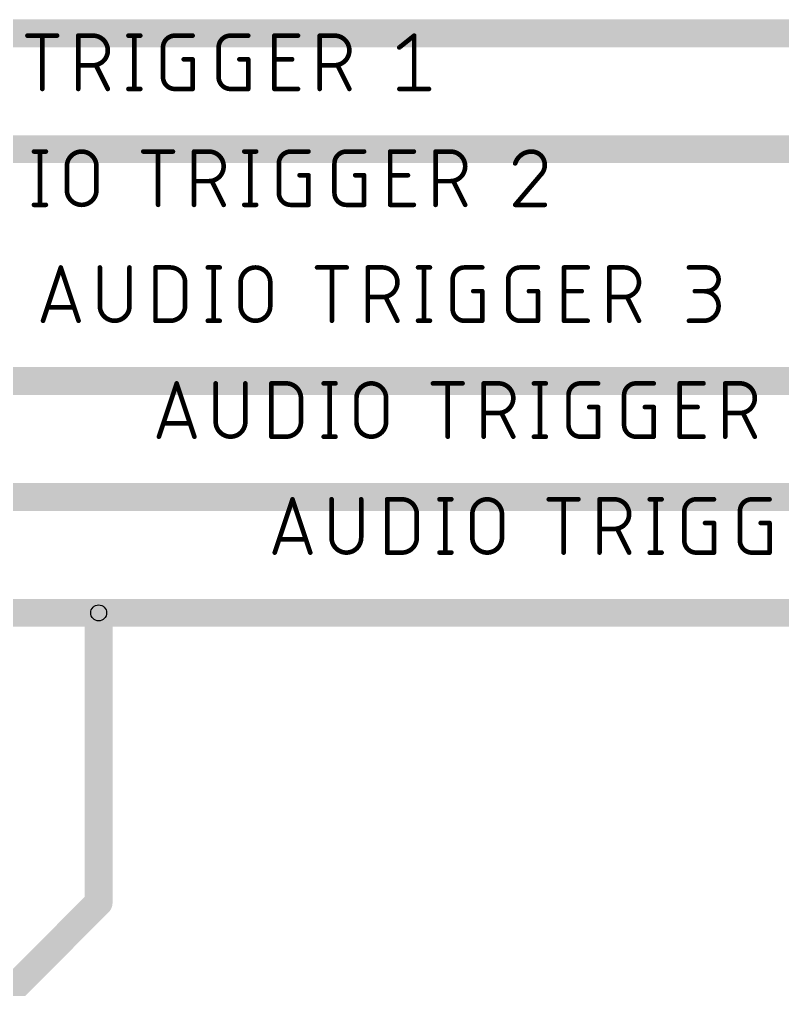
# Model space of a CAD drawing. Extents: x -9 to 239, y 2 to 147.
# Drawn here: x 188.76 to 205.5, y 51.43 to 72.69 of the extents above; entities that cross this region are included whole.
import ezdxf

# ---------------------------------------------------------------- set-up
doc = ezdxf.new("R2010")
doc.units = 0
for name, color, linetype in [('1', 12, 'CONTINUOUS'), ('16', 132, 'CONTINUOUS'), ('18', 110, 'CONTINUOUS'), ('25', 253, 'CONTINUOUS'), ('44', 253, 'CONTINUOUS')]:
    doc.layers.add(name, color=color, linetype=linetype)

# ---------------------------------------------------------------- blocks, each defined once
blk = doc.blocks.new('ROUNDV')
at = {"const_width": 0.5}
blk.add_lwpolyline([(0, -0.25, 1), (0, 0.25, 1), (0, -0.25)], format="xyb", dxfattribs=at)

msp = doc.modelspace()

# ---------------------------------------------------------------- linework, layer by layer
at = {"layer": '1', "const_width": 0.6096}
for points in [[(176.53, 72.39), (217.17, 72.39)], [(176.53, 69.85), (215.9, 69.85)], [(190.5, 53.34), (190.5, 59.69)], [(190.5, 59.69), (208.28, 59.69)], [(185.42, 48.26), (190.5, 53.34)]]:
    msp.add_lwpolyline(points, dxfattribs=at)
at = {"layer": '1', "const_width": 0.3048}
for points in [[(190.6524, 59.69, 1), (190.3476, 59.69)], [(190.5, 59.8424, 1), (190.5, 59.5376)], [(190.6078, 53.2322, 1), (190.3922, 53.4478)], [(190.3476, 53.34, 1), (190.6524, 53.34)]]:
    msp.add_lwpolyline(points, format="xyb", dxfattribs=at)
at = {"layer": '16', "const_width": 0.6096}
for points in [[(185.42, 64.77), (214.63, 64.77)], [(187.96, 62.23), (213.36, 62.23)], [(190.5, 59.69), (179.07, 59.69)]]:
    msp.add_lwpolyline(points, dxfattribs=at)
at = {"layer": '16', "const_width": 0.3048}
msp.add_lwpolyline([(190.5, 59.5376, 1), (190.5, 59.8424)], format="xyb", dxfattribs=at)
at = {"layer": '25', "const_width": 0.1016}
for points in [[(188.9393, 72.3392), (189.5884, 72.3392)], [(189.2639, 71.1708), (189.2639, 72.3392)], [(190.0516, 71.1708), (190.0516, 72.3392)], [(190.0516, 72.3392), (190.3761, 72.3392)], [(191.1533, 72.3392), (191.413, 72.3392)], [(191.2832, 72.3392), (191.2832, 71.1708)], [(192.1707, 72.3392), (192.5602, 72.3392)], [(193.3899, 72.3392), (193.7794, 72.3392)], [(194.3517, 71.1708), (194.3517, 72.3392)], [(194.3517, 72.3392), (194.871, 72.3392)], [(195.3475, 71.1708), (195.3475, 72.3392)], [(195.3475, 72.3392), (195.672, 72.3392)], [(197.0927, 72.0796), (197.4172, 72.3392)], [(197.4172, 72.3392), (197.4172, 71.1708)], [(191.9111, 71.4304), (191.9111, 72.0796)], [(193.1303, 71.4304), (193.1303, 72.0796)], [(192.3655, 71.8199), (192.5602, 71.8199)], [(192.5602, 71.8199), (192.5602, 71.1708)], [(193.5847, 71.8199), (193.7794, 71.8199)], [(193.7794, 71.8199), (193.7794, 71.1708)], [(194.3517, 71.8199), (194.7412, 71.8199)], [(190.3761, 71.6901), (190.0516, 71.6901)], [(190.7007, 71.1708), (190.441, 71.6901)], [(195.672, 71.6901), (195.3475, 71.6901)], [(195.9966, 71.1708), (195.7369, 71.6901)], [(191.1533, 71.1708), (191.413, 71.1708)], [(192.5602, 71.1708), (192.1707, 71.1708)], [(193.7794, 71.1708), (193.3899, 71.1708)], [(194.871, 71.1708), (194.3517, 71.1708)], [(197.0927, 71.1708), (197.7418, 71.1708)], [(189.0832, 69.7992), (189.3429, 69.7992)], [(189.2131, 69.7992), (189.2131, 68.6308)], [(191.4793, 69.7992), (192.1284, 69.7992)], [(191.8039, 68.6308), (191.8039, 69.7992)], [(192.5916, 68.6308), (192.5916, 69.7992)], [(192.5916, 69.7992), (192.9161, 69.7992)], [(193.6933, 69.7992), (193.953, 69.7992)], [(193.8231, 69.7992), (193.8231, 68.6308)], [(194.7107, 69.7992), (195.1002, 69.7992)], [(195.9299, 69.7992), (196.3194, 69.7992)], [(196.8917, 68.6308), (196.8917, 69.7992)], [(196.8917, 69.7992), (197.411, 69.7992)], [(197.8875, 68.6308), (197.8875, 69.7992)], [(197.8875, 69.7992), (198.212, 69.7992)], [(189.8029, 68.9554), (189.8029, 69.4746)], [(190.452, 69.4746), (190.452, 68.9554)], [(194.4511, 68.8904), (194.4511, 69.5396)], [(195.6703, 68.8904), (195.6703, 69.5396)], [(194.9055, 69.2799), (195.1002, 69.2799)], [(195.1002, 69.2799), (195.1002, 68.6308)], [(196.1247, 69.2799), (196.3194, 69.2799)], [(196.3194, 69.2799), (196.3194, 68.6308)], [(196.8917, 69.2799), (197.2812, 69.2799)], [(200.1844, 69.2799), (199.6327, 68.6308)], [(192.9161, 69.1501), (192.5916, 69.1501)], [(193.2407, 68.6308), (192.981, 69.1501)], [(198.212, 69.1501), (197.8875, 69.1501)], [(198.5366, 68.6308), (198.2769, 69.1501)], [(189.0832, 68.6308), (189.3429, 68.6308)], [(193.6933, 68.6308), (193.953, 68.6308)], [(195.1002, 68.6308), (194.7107, 68.6308)], [(196.3194, 68.6308), (195.9299, 68.6308)], [(197.411, 68.6308), (196.8917, 68.6308)], [(199.6327, 68.6308), (200.2818, 68.6308)], [(189.2808, 66.0908), (189.6703, 67.2592)], [(189.6703, 67.2592), (190.0597, 66.0908)], [(190.5268, 67.2592), (190.5268, 66.4154)], [(191.1759, 66.4154), (191.1759, 67.2592)], [(191.746, 66.0908), (191.746, 67.2592)], [(191.746, 67.2592), (192.0706, 67.2592)], [(192.8932, 67.2592), (193.1529, 67.2592)], [(193.0231, 67.2592), (193.0231, 66.0908)], [(195.2893, 67.2592), (195.9384, 67.2592)], [(195.6139, 66.0908), (195.6139, 67.2592)], [(196.4016, 66.0908), (196.4016, 67.2592)], [(196.4016, 67.2592), (196.7261, 67.2592)], [(197.5033, 67.2592), (197.763, 67.2592)], [(197.6332, 67.2592), (197.6332, 66.0908)], [(198.5207, 67.2592), (198.9102, 67.2592)], [(199.7399, 67.2592), (200.1294, 67.2592)], [(200.7017, 66.0908), (200.7017, 67.2592)], [(200.7017, 67.2592), (201.221, 67.2592)], [(201.6975, 66.0908), (201.6975, 67.2592)], [(201.6975, 67.2592), (202.022, 67.2592)], [(203.4427, 67.2592), (203.8322, 67.2592)], [(192.3951, 66.9346), (192.3951, 66.4154)], [(193.6129, 66.4154), (193.6129, 66.9346)], [(194.262, 66.9346), (194.262, 66.4154)], [(198.2611, 66.3504), (198.2611, 66.9996)], [(199.4803, 66.3504), (199.4803, 66.9996)], [(198.7155, 66.7399), (198.9102, 66.7399)], [(198.9102, 66.7399), (198.9102, 66.0908)], [(199.9347, 66.7399), (200.1294, 66.7399)], [(200.1294, 66.7399), (200.1294, 66.0908)], [(200.7017, 66.7399), (201.0912, 66.7399)], [(203.8322, 66.7399), (203.5725, 66.7399)], [(196.7261, 66.6101), (196.4016, 66.6101)], [(197.0507, 66.0908), (196.791, 66.6101)], [(202.022, 66.6101), (201.6975, 66.6101)], [(202.3466, 66.0908), (202.0869, 66.6101)], [(189.9624, 66.3829), (189.3782, 66.3829)], [(192.0706, 66.0908), (191.746, 66.0908)], [(192.8932, 66.0908), (193.1529, 66.0908)], [(197.5033, 66.0908), (197.763, 66.0908)], [(198.9102, 66.0908), (198.5207, 66.0908)], [(200.1294, 66.0908), (199.7399, 66.0908)], [(201.221, 66.0908), (200.7017, 66.0908)], [(203.4427, 66.0908), (203.7672, 66.0908)], [(191.8208, 63.5508), (192.2103, 64.7192)], [(192.2103, 64.7192), (192.5997, 63.5508)], [(193.0668, 64.7192), (193.0668, 63.8754)], [(193.7159, 63.8754), (193.7159, 64.7192)], [(194.286, 63.5508), (194.286, 64.7192)], [(194.286, 64.7192), (194.6106, 64.7192)], [(195.4332, 64.7192), (195.6929, 64.7192)], [(195.5631, 64.7192), (195.5631, 63.5508)], [(197.8293, 64.7192), (198.4784, 64.7192)], [(198.1539, 63.5508), (198.1539, 64.7192)], [(198.9416, 63.5508), (198.9416, 64.7192)], [(198.9416, 64.7192), (199.2661, 64.7192)], [(200.0433, 64.7192), (200.303, 64.7192)], [(200.1732, 64.7192), (200.1732, 63.5508)], [(201.0607, 64.7192), (201.4502, 64.7192)], [(202.2799, 64.7192), (202.6694, 64.7192)], [(203.2417, 63.5508), (203.2417, 64.7192)], [(203.2417, 64.7192), (203.761, 64.7192)], [(204.2375, 63.5508), (204.2375, 64.7192)], [(204.2375, 64.7192), (204.562, 64.7192)], [(194.9351, 64.3946), (194.9351, 63.8754)], [(196.1529, 63.8754), (196.1529, 64.3946)], [(196.802, 64.3946), (196.802, 63.8754)], [(200.8011, 63.8104), (200.8011, 64.4596)], [(202.0203, 63.8104), (202.0203, 64.4596)], [(201.2555, 64.1999), (201.4502, 64.1999)], [(201.4502, 64.1999), (201.4502, 63.5508)], [(202.4747, 64.1999), (202.6694, 64.1999)], [(202.6694, 64.1999), (202.6694, 63.5508)], [(203.2417, 64.1999), (203.6312, 64.1999)], [(199.2661, 64.0701), (198.9416, 64.0701)], [(199.5907, 63.5508), (199.331, 64.0701)], [(204.562, 64.0701), (204.2375, 64.0701)], [(204.8866, 63.5508), (204.6269, 64.0701)], [(192.5024, 63.8429), (191.9182, 63.8429)], [(194.6106, 63.5508), (194.286, 63.5508)], [(195.4332, 63.5508), (195.6929, 63.5508)], [(200.0433, 63.5508), (200.303, 63.5508)], [(201.4502, 63.5508), (201.0607, 63.5508)], [(202.6694, 63.5508), (202.2799, 63.5508)], [(203.761, 63.5508), (203.2417, 63.5508)], [(194.3608, 61.0108), (194.7503, 62.1792)], [(194.7503, 62.1792), (195.1397, 61.0108)], [(195.6068, 62.1792), (195.6068, 61.3354)], [(196.2559, 61.3354), (196.2559, 62.1792)], [(196.826, 61.0108), (196.826, 62.1792)], [(196.826, 62.1792), (197.1506, 62.1792)], [(197.9732, 62.1792), (198.2329, 62.1792)], [(198.1031, 62.1792), (198.1031, 61.0108)], [(200.3693, 62.1792), (201.0184, 62.1792)], [(200.6939, 61.0108), (200.6939, 62.1792)], [(201.4816, 61.0108), (201.4816, 62.1792)], [(201.4816, 62.1792), (201.8061, 62.1792)], [(202.5833, 62.1792), (202.843, 62.1792)], [(202.7132, 62.1792), (202.7132, 61.0108)], [(203.6007, 62.1792), (203.9902, 62.1792)], [(204.8199, 62.1792), (205.2094, 62.1792)], [(197.4751, 61.8546), (197.4751, 61.3354)], [(198.6929, 61.3354), (198.6929, 61.8546)], [(199.342, 61.8546), (199.342, 61.3354)], [(203.3411, 61.2704), (203.3411, 61.9196)], [(204.5603, 61.2704), (204.5603, 61.9196)], [(203.7955, 61.6599), (203.9902, 61.6599)], [(203.9902, 61.6599), (203.9902, 61.0108)], [(205.0147, 61.6599), (205.2094, 61.6599)], [(205.2094, 61.6599), (205.2094, 61.0108)], [(201.8061, 61.5301), (201.4816, 61.5301)], [(202.1307, 61.0108), (201.871, 61.5301)], [(195.0424, 61.3029), (194.4582, 61.3029)], [(197.1506, 61.0108), (196.826, 61.0108)], [(197.9732, 61.0108), (198.2329, 61.0108)], [(202.5833, 61.0108), (202.843, 61.0108)], [(203.9902, 61.0108), (203.6007, 61.0108)], [(205.2094, 61.0108), (204.8199, 61.0108)]]:
    msp.add_lwpolyline(points, dxfattribs=at)
at = {"layer": '25'}
for points, const_width in [([(188.9393, 72.3646, 1), (188.9393, 72.3138)], 0.0508), ([(189.2893, 72.3392, 1), (189.2385, 72.3392)], 0.0508), ([(189.5884, 72.3138, 1), (189.5884, 72.3646)], 0.0508), ([(190.077, 72.3392, 1), (190.0262, 72.3392)], 0.0508), ([(190.0516, 72.3646, 1), (190.0516, 72.3138)], 0.0508), ([(190.3761, 71.6901, 1), (190.3761, 72.3392)], 0.1016), ([(190.3761, 72.3646, 1), (190.3761, 72.3138)], 0.0508), ([(190.3761, 72.3138, 1), (190.3761, 72.3646)], 0.0508), ([(191.1533, 72.3646, 1), (191.1533, 72.3138)], 0.0508), ([(191.3085, 72.3392, 1), (191.2578, 72.3392)], 0.0508), ([(191.413, 72.3138, 1), (191.413, 72.3646)], 0.0508), ([(192.1707, 72.3392, 0.4142), (191.9111, 72.0796)], 0.1016), ([(192.1707, 72.3646, 1), (192.1707, 72.3138)], 0.0508), ([(192.1707, 72.3138, 1), (192.1707, 72.3646)], 0.0508), ([(192.5602, 72.3138, 1), (192.5602, 72.3646)], 0.0508), ([(193.3899, 72.3392, 0.4142), (193.1303, 72.0796)], 0.1016), ([(193.3899, 72.3646, 1), (193.3899, 72.3138)], 0.0508), ([(193.3899, 72.3138, 1), (193.3899, 72.3646)], 0.0508), ([(193.7794, 72.3138, 1), (193.7794, 72.3646)], 0.0508), ([(194.3771, 72.3392, 1), (194.3263, 72.3392)], 0.0508), ([(194.3517, 72.3646, 1), (194.3517, 72.3138)], 0.0508), ([(194.871, 72.3138, 1), (194.871, 72.3646)], 0.0508), ([(195.3728, 72.3392, 1), (195.3221, 72.3392)], 0.0508), ([(195.3475, 72.3646, 1), (195.3475, 72.3138)], 0.0508), ([(195.672, 71.6901, 1), (195.672, 72.3392)], 0.1016), ([(195.672, 72.3646, 1), (195.672, 72.3138)], 0.0508), ([(195.672, 72.3138, 1), (195.672, 72.3646)], 0.0508), ([(197.4426, 72.3392, 1), (197.3918, 72.3392)], 0.0508), ([(197.4331, 72.3194, 1), (197.4014, 72.359)], 0.0508), ([(191.9365, 72.0796, 1), (191.8857, 72.0796)], 0.0508), ([(191.8857, 72.0796, 1), (191.9365, 72.0796)], 0.0508), ([(193.1557, 72.0796, 1), (193.1049, 72.0796)], 0.0508), ([(193.1049, 72.0796, 1), (193.1557, 72.0796)], 0.0508), ([(197.0768, 72.0994, 1), (197.1086, 72.0597)], 0.0508), ([(192.3655, 71.8453, 1), (192.3655, 71.7945)], 0.0508), ([(192.5856, 71.8199, 1), (192.5348, 71.8199)], 0.0508), ([(192.5602, 71.7945, 1), (192.5602, 71.8453)], 0.0508), ([(193.5847, 71.8453, 1), (193.5847, 71.7945)], 0.0508), ([(193.8048, 71.8199, 1), (193.754, 71.8199)], 0.0508), ([(193.7794, 71.7945, 1), (193.7794, 71.8453)], 0.0508), ([(194.3517, 71.8453, 1), (194.3517, 71.7945)], 0.0508), ([(194.7412, 71.7945, 1), (194.7412, 71.8453)], 0.0508), ([(190.0516, 71.7155, 1), (190.0516, 71.6647)], 0.0508), ([(190.3761, 71.7155, 1), (190.3761, 71.6647)], 0.0508), ([(190.3761, 71.6647, 1), (190.3761, 71.7155)], 0.0508), ([(190.4637, 71.7014, 1), (190.4183, 71.6787)], 0.0508), ([(195.3475, 71.7155, 1), (195.3475, 71.6647)], 0.0508), ([(195.672, 71.7155, 1), (195.672, 71.6647)], 0.0508), ([(195.672, 71.6647, 1), (195.672, 71.7155)], 0.0508), ([(195.7596, 71.7014, 1), (195.7142, 71.6787)], 0.0508), ([(191.9111, 71.4304, 0.4142), (192.1707, 71.1708)], 0.1016), ([(191.9365, 71.4304, 1), (191.8857, 71.4304)], 0.0508), ([(191.8857, 71.4304, 1), (191.9365, 71.4304)], 0.0508), ([(193.1303, 71.4304, 0.4142), (193.3899, 71.1708)], 0.1016), ([(193.1557, 71.4304, 1), (193.1049, 71.4304)], 0.0508), ([(193.1049, 71.4304, 1), (193.1557, 71.4304)], 0.0508), ([(191.1533, 71.1962, 1), (191.1533, 71.1454)], 0.0508), ([(191.413, 71.1454, 1), (191.413, 71.1962)], 0.0508), ([(192.1707, 71.1962, 1), (192.1707, 71.1454)], 0.0508), ([(192.1707, 71.1454, 1), (192.1707, 71.1962)], 0.0508), ([(192.5602, 71.1454, 1), (192.5602, 71.1962)], 0.0508), ([(193.3899, 71.1962, 1), (193.3899, 71.1454)], 0.0508), ([(193.3899, 71.1454, 1), (193.3899, 71.1962)], 0.0508), ([(193.7794, 71.1454, 1), (193.7794, 71.1962)], 0.0508), ([(194.3517, 71.1962, 1), (194.3517, 71.1454)], 0.0508), ([(194.871, 71.1454, 1), (194.871, 71.1962)], 0.0508), ([(197.0927, 71.1962, 1), (197.0927, 71.1454)], 0.0508), ([(197.7418, 71.1454, 1), (197.7418, 71.1962)], 0.0508), ([(189.2385, 71.1708, 1), (189.2893, 71.1708)], 0.0508), ([(190.0262, 71.1708, 1), (190.077, 71.1708)], 0.0508), ([(190.678, 71.1594, 1), (190.7234, 71.1822)], 0.0508), ([(191.2578, 71.1708, 1), (191.3085, 71.1708)], 0.0508), ([(192.5348, 71.1708, 1), (192.5856, 71.1708)], 0.0508), ([(193.754, 71.1708, 1), (193.8048, 71.1708)], 0.0508), ([(194.3263, 71.1708, 1), (194.3771, 71.1708)], 0.0508), ([(195.3221, 71.1708, 1), (195.3728, 71.1708)], 0.0508), ([(195.9738, 71.1594, 1), (196.0193, 71.1822)], 0.0508), ([(197.3918, 71.1708, 1), (197.4426, 71.1708)], 0.0508), ([(189.0832, 69.8246, 1), (189.0832, 69.7738)], 0.0508), ([(189.2385, 69.7992, 1), (189.1877, 69.7992)], 0.0508), ([(189.3429, 69.7738, 1), (189.3429, 69.8246)], 0.0508), ([(190.452, 69.4746, 1), (189.8029, 69.4746)], 0.1016), ([(191.4793, 69.8246, 1), (191.4793, 69.7738)], 0.0508), ([(191.8293, 69.7992, 1), (191.7785, 69.7992)], 0.0508), ([(192.1284, 69.7738, 1), (192.1284, 69.8246)], 0.0508), ([(192.617, 69.7992, 1), (192.5662, 69.7992)], 0.0508), ([(192.5916, 69.8246, 1), (192.5916, 69.7738)], 0.0508), ([(192.9161, 69.1501, 1), (192.9161, 69.7992)], 0.1016), ([(192.9161, 69.8246, 1), (192.9161, 69.7738)], 0.0508), ([(192.9161, 69.7738, 1), (192.9161, 69.8246)], 0.0508), ([(193.6933, 69.8246, 1), (193.6933, 69.7738)], 0.0508), ([(193.8485, 69.7992, 1), (193.7978, 69.7992)], 0.0508), ([(193.953, 69.7738, 1), (193.953, 69.8246)], 0.0508), ([(194.7107, 69.7992, 0.4142), (194.4511, 69.5396)], 0.1016), ([(194.7107, 69.8246, 1), (194.7107, 69.7738)], 0.0508), ([(194.7107, 69.7738, 1), (194.7107, 69.8246)], 0.0508), ([(195.1002, 69.7738, 1), (195.1002, 69.8246)], 0.0508), ([(195.9299, 69.7992, 0.4142), (195.6703, 69.5396)], 0.1016), ([(195.9299, 69.8246, 1), (195.9299, 69.7738)], 0.0508), ([(195.9299, 69.7738, 1), (195.9299, 69.8246)], 0.0508), ([(196.3194, 69.7738, 1), (196.3194, 69.8246)], 0.0508), ([(196.9171, 69.7992, 1), (196.8663, 69.7992)], 0.0508), ([(196.8917, 69.8246, 1), (196.8917, 69.7738)], 0.0508), ([(197.411, 69.7738, 1), (197.411, 69.8246)], 0.0508), ([(197.9128, 69.7992, 1), (197.8621, 69.7992)], 0.0508), ([(197.8875, 69.8246, 1), (197.8875, 69.7738)], 0.0508), ([(198.212, 69.1501, 1), (198.212, 69.7992)], 0.1016), ([(198.212, 69.8246, 1), (198.212, 69.7738)], 0.0508), ([(198.212, 69.7738, 1), (198.212, 69.8246)], 0.0508), ([(199.9897, 69.7992, 0.3252), (199.6327, 69.5396)], 0.1016), ([(200.2818, 69.5071, 0.4142), (199.9897, 69.7992)], 0.1016), ([(199.9897, 69.8246, 1), (199.9897, 69.7738)], 0.0508), ([(199.9897, 69.7738, 1), (199.9897, 69.8246)], 0.0508), ([(189.8283, 69.4746, 1), (189.7775, 69.4746)], 0.0508), ([(190.4774, 69.4746, 1), (190.4266, 69.4746)], 0.0508), ([(194.4765, 69.5396, 1), (194.4257, 69.5396)], 0.0508), ([(194.4257, 69.5396, 1), (194.4765, 69.5396)], 0.0508), ([(195.6957, 69.5396, 1), (195.6449, 69.5396)], 0.0508), ([(195.6449, 69.5396, 1), (195.6957, 69.5396)], 0.0508), ([(199.6085, 69.5474, 1), (199.6568, 69.5317)], 0.0508), ([(200.1844, 69.2799, 0.2053), (200.2818, 69.5071)], 0.1016), ([(200.3072, 69.5071, 1), (200.2564, 69.5071)], 0.0508), ([(200.2564, 69.5071, 1), (200.3072, 69.5071)], 0.0508), ([(189.7775, 69.4746, 1), (189.8283, 69.4746)], 0.0508), ([(190.4266, 69.4746, 1), (190.4774, 69.4746)], 0.0508), ([(194.9055, 69.3053, 1), (194.9055, 69.2545)], 0.0508), ([(195.1256, 69.2799, 1), (195.0748, 69.2799)], 0.0508), ([(195.1002, 69.2545, 1), (195.1002, 69.3053)], 0.0508), ([(196.1247, 69.3053, 1), (196.1247, 69.2545)], 0.0508), ([(196.3448, 69.2799, 1), (196.294, 69.2799)], 0.0508), ([(196.3194, 69.2545, 1), (196.3194, 69.3053)], 0.0508), ([(196.8917, 69.3053, 1), (196.8917, 69.2545)], 0.0508), ([(197.2812, 69.2545, 1), (197.2812, 69.3053)], 0.0508), ([(200.1669, 69.2983, 1), (200.2019, 69.2615)], 0.0508), ([(200.2038, 69.2635, 1), (200.1651, 69.2964)], 0.0508), ([(192.5916, 69.1755, 1), (192.5916, 69.1247)], 0.0508), ([(192.9161, 69.1755, 1), (192.9161, 69.1247)], 0.0508), ([(192.9161, 69.1247, 1), (192.9161, 69.1755)], 0.0508), ([(193.0037, 69.1614, 1), (192.9583, 69.1387)], 0.0508), ([(197.8875, 69.1755, 1), (197.8875, 69.1247)], 0.0508), ([(198.212, 69.1755, 1), (198.212, 69.1247)], 0.0508), ([(198.212, 69.1247, 1), (198.212, 69.1755)], 0.0508), ([(198.2996, 69.1614, 1), (198.2542, 69.1387)], 0.0508), ([(189.8029, 68.9554, 1), (190.452, 68.9554)], 0.1016), ([(189.8283, 68.9554, 1), (189.7775, 68.9554)], 0.0508), ([(189.7775, 68.9554, 1), (189.8283, 68.9554)], 0.0508), ([(190.4774, 68.9554, 1), (190.4266, 68.9554)], 0.0508), ([(190.4266, 68.9554, 1), (190.4774, 68.9554)], 0.0508), ([(194.4511, 68.8904, 0.4142), (194.7107, 68.6308)], 0.1016), ([(194.4765, 68.8904, 1), (194.4257, 68.8904)], 0.0508), ([(194.4257, 68.8904, 1), (194.4765, 68.8904)], 0.0508), ([(195.6703, 68.8904, 0.4142), (195.9299, 68.6308)], 0.1016), ([(195.6957, 68.8904, 1), (195.6449, 68.8904)], 0.0508), ([(195.6449, 68.8904, 1), (195.6957, 68.8904)], 0.0508), ([(189.0832, 68.6562, 1), (189.0832, 68.6054)], 0.0508), ([(189.3429, 68.6054, 1), (189.3429, 68.6562)], 0.0508), ([(193.6933, 68.6562, 1), (193.6933, 68.6054)], 0.0508), ([(193.953, 68.6054, 1), (193.953, 68.6562)], 0.0508), ([(194.7107, 68.6562, 1), (194.7107, 68.6054)], 0.0508), ([(194.7107, 68.6054, 1), (194.7107, 68.6562)], 0.0508), ([(195.1002, 68.6054, 1), (195.1002, 68.6562)], 0.0508), ([(195.9299, 68.6562, 1), (195.9299, 68.6054)], 0.0508), ([(195.9299, 68.6054, 1), (195.9299, 68.6562)], 0.0508), ([(196.3194, 68.6054, 1), (196.3194, 68.6562)], 0.0508), ([(196.8917, 68.6562, 1), (196.8917, 68.6054)], 0.0508), ([(197.411, 68.6054, 1), (197.411, 68.6562)], 0.0508), ([(199.6133, 68.6473, 1), (199.652, 68.6143)], 0.0508), ([(199.6327, 68.6562, 1), (199.6327, 68.6054)], 0.0508), ([(200.2818, 68.6054, 1), (200.2818, 68.6562)], 0.0508), ([(189.1877, 68.6308, 1), (189.2385, 68.6308)], 0.0508), ([(191.7785, 68.6308, 1), (191.8293, 68.6308)], 0.0508), ([(192.5662, 68.6308, 1), (192.617, 68.6308)], 0.0508), ([(193.218, 68.6194, 1), (193.2634, 68.6422)], 0.0508), ([(193.7978, 68.6308, 1), (193.8485, 68.6308)], 0.0508), ([(195.0748, 68.6308, 1), (195.1256, 68.6308)], 0.0508), ([(196.294, 68.6308, 1), (196.3448, 68.6308)], 0.0508), ([(196.8663, 68.6308, 1), (196.9171, 68.6308)], 0.0508), ([(197.8621, 68.6308, 1), (197.9128, 68.6308)], 0.0508), ([(198.5138, 68.6194, 1), (198.5593, 68.6422)], 0.0508), ([(189.6944, 67.2672, 1), (189.6462, 67.2512)], 0.0508), ([(189.6944, 67.2512, 1), (189.6462, 67.2672)], 0.0508), ([(190.5522, 67.2592, 1), (190.5014, 67.2592)], 0.0508), ([(191.2013, 67.2592, 1), (191.1505, 67.2592)], 0.0508), ([(191.7714, 67.2592, 1), (191.7206, 67.2592)], 0.0508), ([(191.746, 67.2846, 1), (191.746, 67.2338)], 0.0508), ([(192.3951, 66.9346, 0.4142), (192.0706, 67.2592)], 0.1016), ([(192.0706, 67.2846, 1), (192.0706, 67.2338)], 0.0508), ([(192.0706, 67.2338, 1), (192.0706, 67.2846)], 0.0508), ([(192.8932, 67.2846, 1), (192.8932, 67.2338)], 0.0508), ([(193.0485, 67.2592, 1), (192.9977, 67.2592)], 0.0508), ([(193.1529, 67.2338, 1), (193.1529, 67.2846)], 0.0508), ([(194.262, 66.9346, 1), (193.6129, 66.9346)], 0.1016), ([(195.2893, 67.2846, 1), (195.2893, 67.2338)], 0.0508), ([(195.6393, 67.2592, 1), (195.5885, 67.2592)], 0.0508), ([(195.9384, 67.2338, 1), (195.9384, 67.2846)], 0.0508), ([(196.427, 67.2592, 1), (196.3762, 67.2592)], 0.0508), ([(196.4016, 67.2846, 1), (196.4016, 67.2338)], 0.0508), ([(196.7261, 66.6101, 1), (196.7261, 67.2592)], 0.1016), ([(196.7261, 67.2846, 1), (196.7261, 67.2338)], 0.0508), ([(196.7261, 67.2338, 1), (196.7261, 67.2846)], 0.0508), ([(197.5033, 67.2846, 1), (197.5033, 67.2338)], 0.0508), ([(197.6585, 67.2592, 1), (197.6078, 67.2592)], 0.0508), ([(197.763, 67.2338, 1), (197.763, 67.2846)], 0.0508), ([(198.5207, 67.2592, 0.4142), (198.2611, 66.9996)], 0.1016), ([(198.5207, 67.2846, 1), (198.5207, 67.2338)], 0.0508), ([(198.5207, 67.2338, 1), (198.5207, 67.2846)], 0.0508), ([(198.9102, 67.2338, 1), (198.9102, 67.2846)], 0.0508), ([(199.7399, 67.2592, 0.4142), (199.4803, 66.9996)], 0.1016), ([(199.7399, 67.2846, 1), (199.7399, 67.2338)], 0.0508), ([(199.7399, 67.2338, 1), (199.7399, 67.2846)], 0.0508), ([(200.1294, 67.2338, 1), (200.1294, 67.2846)], 0.0508), ([(200.7271, 67.2592, 1), (200.6763, 67.2592)], 0.0508), ([(200.7017, 67.2846, 1), (200.7017, 67.2338)], 0.0508), ([(201.221, 67.2338, 1), (201.221, 67.2846)], 0.0508), ([(201.7228, 67.2592, 1), (201.6721, 67.2592)], 0.0508), ([(201.6975, 67.2846, 1), (201.6975, 67.2338)], 0.0508), ([(202.022, 66.6101, 1), (202.022, 67.2592)], 0.1016), ([(202.022, 67.2846, 1), (202.022, 67.2338)], 0.0508), ([(202.022, 67.2338, 1), (202.022, 67.2846)], 0.0508), ([(203.4427, 67.2846, 1), (203.4427, 67.2338)], 0.0508), ([(203.8322, 66.7399, 1), (203.8322, 67.2592)], 0.1016), ([(203.8322, 67.2846, 1), (203.8322, 67.2338)], 0.0508), ([(203.8322, 67.2338, 1), (203.8322, 67.2846)], 0.0508), ([(192.4205, 66.9346, 1), (192.3697, 66.9346)], 0.0508), ([(193.6383, 66.9346, 1), (193.5875, 66.9346)], 0.0508), ([(194.2874, 66.9346, 1), (194.2366, 66.9346)], 0.0508), ([(198.2865, 66.9996, 1), (198.2357, 66.9996)], 0.0508), ([(198.2357, 66.9996, 1), (198.2865, 66.9996)], 0.0508), ([(199.5057, 66.9996, 1), (199.4549, 66.9996)], 0.0508), ([(199.4549, 66.9996, 1), (199.5057, 66.9996)], 0.0508), ([(192.3697, 66.9346, 1), (192.4205, 66.9346)], 0.0508), ([(193.5875, 66.9346, 1), (193.6383, 66.9346)], 0.0508), ([(194.2366, 66.9346, 1), (194.2874, 66.9346)], 0.0508), ([(198.7155, 66.7653, 1), (198.7155, 66.7145)], 0.0508), ([(198.9356, 66.7399, 1), (198.8848, 66.7399)], 0.0508), ([(198.9102, 66.7145, 1), (198.9102, 66.7653)], 0.0508), ([(199.9347, 66.7653, 1), (199.9347, 66.7145)], 0.0508), ([(200.1548, 66.7399, 1), (200.104, 66.7399)], 0.0508), ([(200.1294, 66.7145, 1), (200.1294, 66.7653)], 0.0508), ([(200.7017, 66.7653, 1), (200.7017, 66.7145)], 0.0508), ([(201.0912, 66.7145, 1), (201.0912, 66.7653)], 0.0508), ([(203.5725, 66.7653, 1), (203.5725, 66.7145)], 0.0508), ([(203.7672, 66.0908, 1), (203.7672, 66.7399)], 0.1016), ([(203.7672, 66.7653, 1), (203.7672, 66.7145)], 0.0508), ([(203.8322, 66.7653, 1), (203.8322, 66.7145)], 0.0508), ([(203.8322, 66.7145, 1), (203.8322, 66.7653)], 0.0508), ([(196.4016, 66.6355, 1), (196.4016, 66.5847)], 0.0508), ([(196.7261, 66.6355, 1), (196.7261, 66.5847)], 0.0508), ([(196.7261, 66.5847, 1), (196.7261, 66.6355)], 0.0508), ([(196.8137, 66.6214, 1), (196.7683, 66.5987)], 0.0508), ([(201.6975, 66.6355, 1), (201.6975, 66.5847)], 0.0508), ([(202.022, 66.6355, 1), (202.022, 66.5847)], 0.0508), ([(202.022, 66.5847, 1), (202.022, 66.6355)], 0.0508), ([(202.1096, 66.6214, 1), (202.0642, 66.5987)], 0.0508), ([(189.3782, 66.4083, 1), (189.3782, 66.3575)], 0.0508), ([(189.9624, 66.3575, 1), (189.9624, 66.4083)], 0.0508), ([(190.5268, 66.4154, 1), (191.1759, 66.4154)], 0.1016), ([(190.5522, 66.4154, 1), (190.5014, 66.4154)], 0.0508), ([(190.5014, 66.4154, 1), (190.5522, 66.4154)], 0.0508), ([(191.2013, 66.4154, 1), (191.1505, 66.4154)], 0.0508), ([(191.1505, 66.4154, 1), (191.2013, 66.4154)], 0.0508), ([(192.0706, 66.0908, 0.4142), (192.3951, 66.4154)], 0.1016), ([(192.4205, 66.4154, 1), (192.3697, 66.4154)], 0.0508), ([(192.3697, 66.4154, 1), (192.4205, 66.4154)], 0.0508), ([(193.6129, 66.4154, 1), (194.262, 66.4154)], 0.1016), ([(193.6383, 66.4154, 1), (193.5875, 66.4154)], 0.0508), ([(193.5875, 66.4154, 1), (193.6383, 66.4154)], 0.0508), ([(194.2874, 66.4154, 1), (194.2366, 66.4154)], 0.0508), ([(194.2366, 66.4154, 1), (194.2874, 66.4154)], 0.0508), ([(198.2611, 66.3504, 0.4142), (198.5207, 66.0908)], 0.1016), ([(198.2865, 66.3504, 1), (198.2357, 66.3504)], 0.0508), ([(198.2357, 66.3504, 1), (198.2865, 66.3504)], 0.0508), ([(199.4803, 66.3504, 0.4142), (199.7399, 66.0908)], 0.1016), ([(199.5057, 66.3504, 1), (199.4549, 66.3504)], 0.0508), ([(199.4549, 66.3504, 1), (199.5057, 66.3504)], 0.0508), ([(189.2567, 66.0988, 1), (189.3049, 66.0828)], 0.0508), ([(190.0356, 66.0828, 1), (190.0838, 66.0988)], 0.0508), ([(191.746, 66.1162, 1), (191.746, 66.0654)], 0.0508), ([(192.0706, 66.1162, 1), (192.0706, 66.0654)], 0.0508), ([(192.0706, 66.0654, 1), (192.0706, 66.1162)], 0.0508), ([(192.8932, 66.1162, 1), (192.8932, 66.0654)], 0.0508), ([(193.1529, 66.0654, 1), (193.1529, 66.1162)], 0.0508), ([(197.028, 66.0794, 1), (197.0734, 66.1022)], 0.0508), ([(197.5033, 66.1162, 1), (197.5033, 66.0654)], 0.0508), ([(197.763, 66.0654, 1), (197.763, 66.1162)], 0.0508), ([(198.5207, 66.1162, 1), (198.5207, 66.0654)], 0.0508), ([(198.5207, 66.0654, 1), (198.5207, 66.1162)], 0.0508), ([(198.9102, 66.0654, 1), (198.9102, 66.1162)], 0.0508), ([(199.7399, 66.1162, 1), (199.7399, 66.0654)], 0.0508), ([(199.7399, 66.0654, 1), (199.7399, 66.1162)], 0.0508), ([(200.1294, 66.0654, 1), (200.1294, 66.1162)], 0.0508), ([(200.7017, 66.1162, 1), (200.7017, 66.0654)], 0.0508), ([(201.221, 66.0654, 1), (201.221, 66.1162)], 0.0508), ([(202.3238, 66.0794, 1), (202.3693, 66.1022)], 0.0508), ([(203.4427, 66.1162, 1), (203.4427, 66.0654)], 0.0508), ([(203.7672, 66.1162, 1), (203.7672, 66.0654)], 0.0508), ([(203.7672, 66.0654, 1), (203.7672, 66.1162)], 0.0508), ([(191.7206, 66.0908, 1), (191.7714, 66.0908)], 0.0508), ([(192.9977, 66.0908, 1), (193.0485, 66.0908)], 0.0508), ([(195.5885, 66.0908, 1), (195.6393, 66.0908)], 0.0508), ([(196.3762, 66.0908, 1), (196.427, 66.0908)], 0.0508), ([(197.6078, 66.0908, 1), (197.6585, 66.0908)], 0.0508), ([(198.8848, 66.0908, 1), (198.9356, 66.0908)], 0.0508), ([(200.104, 66.0908, 1), (200.1548, 66.0908)], 0.0508), ([(200.6763, 66.0908, 1), (200.7271, 66.0908)], 0.0508), ([(201.6721, 66.0908, 1), (201.7228, 66.0908)], 0.0508), ([(192.2344, 64.7272, 1), (192.1862, 64.7112)], 0.0508), ([(192.2344, 64.7112, 1), (192.1862, 64.7272)], 0.0508), ([(193.0922, 64.7192, 1), (193.0414, 64.7192)], 0.0508), ([(193.7413, 64.7192, 1), (193.6905, 64.7192)], 0.0508), ([(194.3114, 64.7192, 1), (194.2606, 64.7192)], 0.0508), ([(194.286, 64.7446, 1), (194.286, 64.6938)], 0.0508), ([(194.9351, 64.3946, 0.4142), (194.6106, 64.7192)], 0.1016), ([(194.6106, 64.7446, 1), (194.6106, 64.6938)], 0.0508), ([(194.6106, 64.6938, 1), (194.6106, 64.7446)], 0.0508), ([(195.4332, 64.7446, 1), (195.4332, 64.6938)], 0.0508), ([(195.5885, 64.7192, 1), (195.5377, 64.7192)], 0.0508), ([(195.6929, 64.6938, 1), (195.6929, 64.7446)], 0.0508), ([(196.802, 64.3946, 1), (196.1529, 64.3946)], 0.1016), ([(197.8293, 64.7446, 1), (197.8293, 64.6938)], 0.0508), ([(198.1793, 64.7192, 1), (198.1285, 64.7192)], 0.0508), ([(198.4784, 64.6938, 1), (198.4784, 64.7446)], 0.0508), ([(198.967, 64.7192, 1), (198.9162, 64.7192)], 0.0508), ([(198.9416, 64.7446, 1), (198.9416, 64.6938)], 0.0508), ([(199.2661, 64.0701, 1), (199.2661, 64.7192)], 0.1016), ([(199.2661, 64.7446, 1), (199.2661, 64.6938)], 0.0508), ([(199.2661, 64.6938, 1), (199.2661, 64.7446)], 0.0508), ([(200.0433, 64.7446, 1), (200.0433, 64.6938)], 0.0508), ([(200.1986, 64.7192, 1), (200.1478, 64.7192)], 0.0508), ([(200.303, 64.6938, 1), (200.303, 64.7446)], 0.0508), ([(201.0607, 64.7192, 0.4142), (200.8011, 64.4596)], 0.1016), ([(201.0607, 64.7446, 1), (201.0607, 64.6938)], 0.0508), ([(201.0607, 64.6938, 1), (201.0607, 64.7446)], 0.0508), ([(201.4502, 64.6938, 1), (201.4502, 64.7446)], 0.0508), ([(202.2799, 64.7192, 0.4142), (202.0203, 64.4596)], 0.1016), ([(202.2799, 64.7446, 1), (202.2799, 64.6938)], 0.0508), ([(202.2799, 64.6938, 1), (202.2799, 64.7446)], 0.0508), ([(202.6694, 64.6938, 1), (202.6694, 64.7446)], 0.0508), ([(203.2671, 64.7192, 1), (203.2163, 64.7192)], 0.0508), ([(203.2417, 64.7446, 1), (203.2417, 64.6938)], 0.0508), ([(203.761, 64.6938, 1), (203.761, 64.7446)], 0.0508), ([(204.2629, 64.7192, 1), (204.2121, 64.7192)], 0.0508), ([(204.2375, 64.7446, 1), (204.2375, 64.6938)], 0.0508), ([(204.562, 64.0701, 1), (204.562, 64.7192)], 0.1016), ([(204.562, 64.7446, 1), (204.562, 64.6938)], 0.0508), ([(204.562, 64.6938, 1), (204.562, 64.7446)], 0.0508), ([(194.9605, 64.3946, 1), (194.9097, 64.3946)], 0.0508), ([(194.9097, 64.3946, 1), (194.9605, 64.3946)], 0.0508), ([(196.1783, 64.3946, 1), (196.1275, 64.3946)], 0.0508), ([(196.1275, 64.3946, 1), (196.1783, 64.3946)], 0.0508), ([(196.8274, 64.3946, 1), (196.7766, 64.3946)], 0.0508), ([(196.7766, 64.3946, 1), (196.8274, 64.3946)], 0.0508), ([(200.8265, 64.4596, 1), (200.7757, 64.4596)], 0.0508), ([(200.7757, 64.4596, 1), (200.8265, 64.4596)], 0.0508), ([(202.0457, 64.4596, 1), (201.9949, 64.4596)], 0.0508), ([(201.9949, 64.4596, 1), (202.0457, 64.4596)], 0.0508), ([(201.2555, 64.2253, 1), (201.2555, 64.1745)], 0.0508), ([(201.4756, 64.1999, 1), (201.4248, 64.1999)], 0.0508), ([(201.4502, 64.1745, 1), (201.4502, 64.2253)], 0.0508), ([(202.4747, 64.2253, 1), (202.4747, 64.1745)], 0.0508), ([(202.6948, 64.1999, 1), (202.644, 64.1999)], 0.0508), ([(202.6694, 64.1745, 1), (202.6694, 64.2253)], 0.0508), ([(203.2417, 64.2253, 1), (203.2417, 64.1745)], 0.0508), ([(203.6312, 64.1745, 1), (203.6312, 64.2253)], 0.0508), ([(198.9416, 64.0955, 1), (198.9416, 64.0447)], 0.0508), ([(199.2661, 64.0955, 1), (199.2661, 64.0447)], 0.0508), ([(199.2661, 64.0447, 1), (199.2661, 64.0955)], 0.0508), ([(199.3537, 64.0814, 1), (199.3083, 64.0587)], 0.0508), ([(204.2375, 64.0955, 1), (204.2375, 64.0447)], 0.0508), ([(204.562, 64.0955, 1), (204.562, 64.0447)], 0.0508), ([(204.562, 64.0447, 1), (204.562, 64.0955)], 0.0508), ([(204.6496, 64.0814, 1), (204.6042, 64.0587)], 0.0508), ([(191.9182, 63.8683, 1), (191.9182, 63.8175)], 0.0508), ([(192.5024, 63.8175, 1), (192.5024, 63.8683)], 0.0508), ([(193.0668, 63.8754, 1), (193.7159, 63.8754)], 0.1016), ([(193.0922, 63.8754, 1), (193.0414, 63.8754)], 0.0508), ([(193.0414, 63.8754, 1), (193.0922, 63.8754)], 0.0508), ([(193.7413, 63.8754, 1), (193.6905, 63.8754)], 0.0508), ([(193.6905, 63.8754, 1), (193.7413, 63.8754)], 0.0508), ([(194.6106, 63.5508, 0.4142), (194.9351, 63.8754)], 0.1016), ([(194.9605, 63.8754, 1), (194.9097, 63.8754)], 0.0508), ([(194.9097, 63.8754, 1), (194.9605, 63.8754)], 0.0508), ([(196.1529, 63.8754, 1), (196.802, 63.8754)], 0.1016), ([(196.1783, 63.8754, 1), (196.1275, 63.8754)], 0.0508), ([(196.1275, 63.8754, 1), (196.1783, 63.8754)], 0.0508), ([(196.8274, 63.8754, 1), (196.7766, 63.8754)], 0.0508), ([(196.7766, 63.8754, 1), (196.8274, 63.8754)], 0.0508), ([(200.8011, 63.8104, 0.4142), (201.0607, 63.5508)], 0.1016), ([(200.8265, 63.8104, 1), (200.7757, 63.8104)], 0.0508), ([(200.7757, 63.8104, 1), (200.8265, 63.8104)], 0.0508), ([(202.0203, 63.8104, 0.4142), (202.2799, 63.5508)], 0.1016), ([(202.0457, 63.8104, 1), (201.9949, 63.8104)], 0.0508), ([(201.9949, 63.8104, 1), (202.0457, 63.8104)], 0.0508), ([(191.7967, 63.5588, 1), (191.8449, 63.5428)], 0.0508), ([(192.5756, 63.5428, 1), (192.6238, 63.5588)], 0.0508), ([(194.286, 63.5762, 1), (194.286, 63.5254)], 0.0508), ([(194.2606, 63.5508, 1), (194.3114, 63.5508)], 0.0508), ([(194.6106, 63.5762, 1), (194.6106, 63.5254)], 0.0508), ([(194.6106, 63.5254, 1), (194.6106, 63.5762)], 0.0508), ([(195.4332, 63.5762, 1), (195.4332, 63.5254)], 0.0508), ([(195.5377, 63.5508, 1), (195.5885, 63.5508)], 0.0508), ([(195.6929, 63.5254, 1), (195.6929, 63.5762)], 0.0508), ([(198.1285, 63.5508, 1), (198.1793, 63.5508)], 0.0508), ([(198.9162, 63.5508, 1), (198.967, 63.5508)], 0.0508), ([(199.568, 63.5394, 1), (199.6134, 63.5622)], 0.0508), ([(200.0433, 63.5762, 1), (200.0433, 63.5254)], 0.0508), ([(200.1478, 63.5508, 1), (200.1986, 63.5508)], 0.0508), ([(200.303, 63.5254, 1), (200.303, 63.5762)], 0.0508), ([(201.0607, 63.5762, 1), (201.0607, 63.5254)], 0.0508), ([(201.0607, 63.5254, 1), (201.0607, 63.5762)], 0.0508), ([(201.4248, 63.5508, 1), (201.4756, 63.5508)], 0.0508), ([(201.4502, 63.5254, 1), (201.4502, 63.5762)], 0.0508), ([(202.2799, 63.5762, 1), (202.2799, 63.5254)], 0.0508), ([(202.2799, 63.5254, 1), (202.2799, 63.5762)], 0.0508), ([(202.644, 63.5508, 1), (202.6948, 63.5508)], 0.0508), ([(202.6694, 63.5254, 1), (202.6694, 63.5762)], 0.0508), ([(203.2417, 63.5762, 1), (203.2417, 63.5254)], 0.0508), ([(203.2163, 63.5508, 1), (203.2671, 63.5508)], 0.0508), ([(203.761, 63.5254, 1), (203.761, 63.5762)], 0.0508), ([(204.2121, 63.5508, 1), (204.2629, 63.5508)], 0.0508), ([(204.8638, 63.5394, 1), (204.9093, 63.5622)], 0.0508), ([(194.7744, 62.1872, 1), (194.7262, 62.1712)], 0.0508), ([(194.7744, 62.1712, 1), (194.7262, 62.1872)], 0.0508), ([(195.6322, 62.1792, 1), (195.5814, 62.1792)], 0.0508), ([(196.2813, 62.1792, 1), (196.2305, 62.1792)], 0.0508), ([(196.8514, 62.1792, 1), (196.8006, 62.1792)], 0.0508), ([(196.826, 62.2046, 1), (196.826, 62.1538)], 0.0508), ([(197.4751, 61.8546, 0.4142), (197.1506, 62.1792)], 0.1016), ([(197.1506, 62.2046, 1), (197.1506, 62.1538)], 0.0508), ([(197.1506, 62.1538, 1), (197.1506, 62.2046)], 0.0508), ([(197.9732, 62.2046, 1), (197.9732, 62.1538)], 0.0508), ([(198.1285, 62.1792, 1), (198.0777, 62.1792)], 0.0508), ([(198.2329, 62.1538, 1), (198.2329, 62.2046)], 0.0508), ([(199.342, 61.8546, 1), (198.6929, 61.8546)], 0.1016), ([(200.3693, 62.2046, 1), (200.3693, 62.1538)], 0.0508), ([(200.7193, 62.1792, 1), (200.6685, 62.1792)], 0.0508), ([(201.0184, 62.1538, 1), (201.0184, 62.2046)], 0.0508), ([(201.507, 62.1792, 1), (201.4562, 62.1792)], 0.0508), ([(201.4816, 62.2046, 1), (201.4816, 62.1538)], 0.0508), ([(201.8061, 61.5301, 1), (201.8061, 62.1792)], 0.1016), ([(201.8061, 62.2046, 1), (201.8061, 62.1538)], 0.0508), ([(201.8061, 62.1538, 1), (201.8061, 62.2046)], 0.0508), ([(202.5833, 62.2046, 1), (202.5833, 62.1538)], 0.0508), ([(202.7386, 62.1792, 1), (202.6878, 62.1792)], 0.0508), ([(202.843, 62.1538, 1), (202.843, 62.2046)], 0.0508), ([(203.6007, 62.1792, 0.4142), (203.3411, 61.9196)], 0.1016), ([(203.6007, 62.2046, 1), (203.6007, 62.1538)], 0.0508), ([(203.6007, 62.1538, 1), (203.6007, 62.2046)], 0.0508), ([(203.9902, 62.1538, 1), (203.9902, 62.2046)], 0.0508), ([(204.8199, 62.1792, 0.4142), (204.5603, 61.9196)], 0.1016), ([(204.8199, 62.2046, 1), (204.8199, 62.1538)], 0.0508), ([(204.8199, 62.1538, 1), (204.8199, 62.2046)], 0.0508), ([(205.2094, 62.1538, 1), (205.2094, 62.2046)], 0.0508), ([(197.5005, 61.8546, 1), (197.4497, 61.8546)], 0.0508), ([(197.4497, 61.8546, 1), (197.5005, 61.8546)], 0.0508), ([(198.7183, 61.8546, 1), (198.6675, 61.8546)], 0.0508), ([(198.6675, 61.8546, 1), (198.7183, 61.8546)], 0.0508), ([(199.3674, 61.8546, 1), (199.3166, 61.8546)], 0.0508), ([(199.3166, 61.8546, 1), (199.3674, 61.8546)], 0.0508), ([(203.3665, 61.9196, 1), (203.3157, 61.9196)], 0.0508), ([(203.3157, 61.9196, 1), (203.3665, 61.9196)], 0.0508), ([(204.5857, 61.9196, 1), (204.5349, 61.9196)], 0.0508), ([(204.5349, 61.9196, 1), (204.5857, 61.9196)], 0.0508), ([(203.7955, 61.6853, 1), (203.7955, 61.6345)], 0.0508), ([(204.0156, 61.6599, 1), (203.9648, 61.6599)], 0.0508), ([(203.9902, 61.6345, 1), (203.9902, 61.6853)], 0.0508), ([(205.0147, 61.6853, 1), (205.0147, 61.6345)], 0.0508), ([(205.2348, 61.6599, 1), (205.184, 61.6599)], 0.0508), ([(205.2094, 61.6345, 1), (205.2094, 61.6853)], 0.0508), ([(201.4816, 61.5555, 1), (201.4816, 61.5047)], 0.0508), ([(201.8061, 61.5555, 1), (201.8061, 61.5047)], 0.0508), ([(201.8061, 61.5047, 1), (201.8061, 61.5555)], 0.0508), ([(201.8937, 61.5414, 1), (201.8483, 61.5187)], 0.0508), ([(194.4582, 61.3283, 1), (194.4582, 61.2775)], 0.0508), ([(195.0424, 61.2775, 1), (195.0424, 61.3283)], 0.0508), ([(195.6068, 61.3354, 1), (196.2559, 61.3354)], 0.1016), ([(195.6322, 61.3354, 1), (195.5814, 61.3354)], 0.0508), ([(195.5814, 61.3354, 1), (195.6322, 61.3354)], 0.0508), ([(196.2813, 61.3354, 1), (196.2305, 61.3354)], 0.0508), ([(196.2305, 61.3354, 1), (196.2813, 61.3354)], 0.0508), ([(197.1506, 61.0108, 0.4142), (197.4751, 61.3354)], 0.1016), ([(197.5005, 61.3354, 1), (197.4497, 61.3354)], 0.0508), ([(197.4497, 61.3354, 1), (197.5005, 61.3354)], 0.0508), ([(198.6929, 61.3354, 1), (199.342, 61.3354)], 0.1016), ([(198.7183, 61.3354, 1), (198.6675, 61.3354)], 0.0508), ([(198.6675, 61.3354, 1), (198.7183, 61.3354)], 0.0508), ([(199.3674, 61.3354, 1), (199.3166, 61.3354)], 0.0508), ([(199.3166, 61.3354, 1), (199.3674, 61.3354)], 0.0508), ([(203.3411, 61.2704, 0.4142), (203.6007, 61.0108)], 0.1016), ([(203.3665, 61.2704, 1), (203.3157, 61.2704)], 0.0508), ([(203.3157, 61.2704, 1), (203.3665, 61.2704)], 0.0508), ([(204.5603, 61.2704, 0.4142), (204.8199, 61.0108)], 0.1016), ([(204.5857, 61.2704, 1), (204.5349, 61.2704)], 0.0508), ([(204.5349, 61.2704, 1), (204.5857, 61.2704)], 0.0508), ([(194.3367, 61.0188, 1), (194.3849, 61.0028)], 0.0508), ([(195.1156, 61.0028, 1), (195.1638, 61.0188)], 0.0508), ([(196.826, 61.0362, 1), (196.826, 60.9854)], 0.0508), ([(196.8006, 61.0108, 1), (196.8514, 61.0108)], 0.0508), ([(197.1506, 61.0362, 1), (197.1506, 60.9854)], 0.0508), ([(197.1506, 60.9854, 1), (197.1506, 61.0362)], 0.0508), ([(197.9732, 61.0362, 1), (197.9732, 60.9854)], 0.0508), ([(198.0777, 61.0108, 1), (198.1285, 61.0108)], 0.0508), ([(198.2329, 60.9854, 1), (198.2329, 61.0362)], 0.0508), ([(200.6685, 61.0108, 1), (200.7193, 61.0108)], 0.0508), ([(201.4562, 61.0108, 1), (201.507, 61.0108)], 0.0508), ([(202.108, 60.9994, 1), (202.1534, 61.0222)], 0.0508), ([(202.5833, 61.0362, 1), (202.5833, 60.9854)], 0.0508), ([(202.6878, 61.0108, 1), (202.7386, 61.0108)], 0.0508), ([(202.843, 60.9854, 1), (202.843, 61.0362)], 0.0508), ([(203.6007, 61.0362, 1), (203.6007, 60.9854)], 0.0508), ([(203.6007, 60.9854, 1), (203.6007, 61.0362)], 0.0508), ([(203.9648, 61.0108, 1), (204.0156, 61.0108)], 0.0508), ([(203.9902, 60.9854, 1), (203.9902, 61.0362)], 0.0508), ([(204.8199, 61.0362, 1), (204.8199, 60.9854)], 0.0508), ([(204.8199, 60.9854, 1), (204.8199, 61.0362)], 0.0508), ([(205.184, 61.0108, 1), (205.2348, 61.0108)], 0.0508), ([(205.2094, 60.9854, 1), (205.2094, 61.0362)], 0.0508)]:
    msp.add_lwpolyline(points, format="xyb", dxfattribs=dict(at, const_width=const_width))
at = {"layer": '44'}
msp.add_circle((190.5, 59.69), 0.175, dxfattribs=at)

# ---------------------------------------------------------------- block references
at = {"layer": '18', "xscale": 0.604, "yscale": 0.604}
msp.add_blockref('ROUNDV', (190.5, 59.69), dxfattribs=at)
msp.add_blockref('ROUNDV', (190.5, 59.69), dxfattribs=at)

doc.saveas('drawing.dxf')
